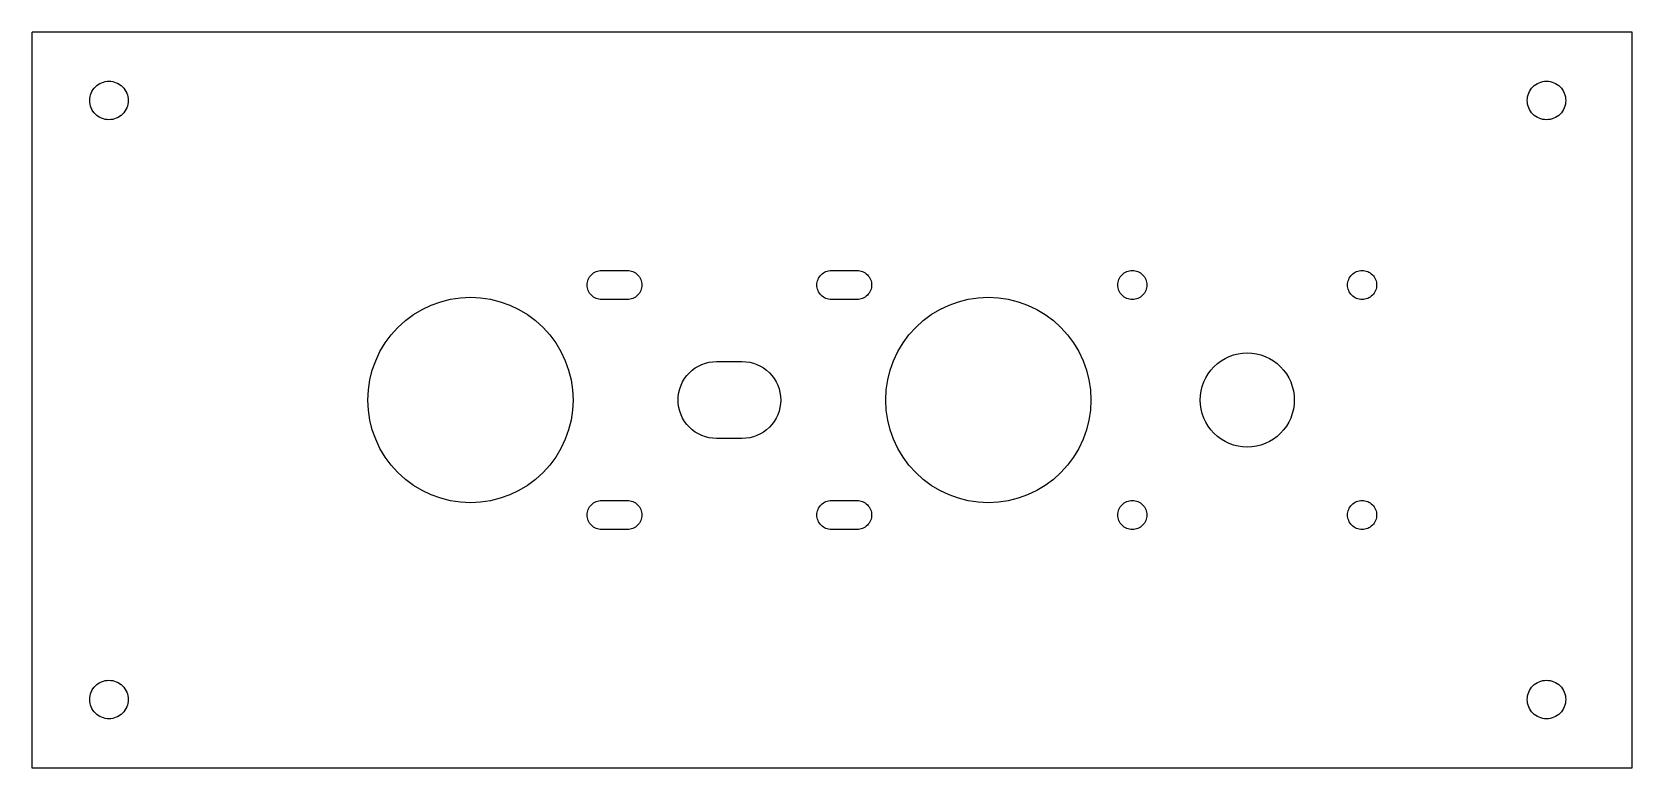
# Model space of a CAD drawing. Header units: metres. Extents: x -82 to 106, y -43 to 43.
import ezdxf

# ---------------------------------------------------------------- set-up
doc = ezdxf.new("R2010")
doc.units = ezdxf.units.M

msp = doc.modelspace()

# ---------------------------------------------------------------- linework, layer by layer
for p, q in [((105.563, 43), (-81.563, 43)), ((-81.563, 43), (-81.563, -43)), ((105.563, -43), (105.563, 43)), ((-74.7698, 35.439), (-74.7161, 35.6531)), ((-74.7161, 35.6531), (-74.6417, 35.861)), ((-74.6417, 35.861), (-74.5473, 36.0606)), ((-74.5473, 36.0606), (-74.4338, 36.25)), ((-74.4338, 36.25), (-74.3023, 36.4274)), ((-74.3023, 36.4274), (-74.154, 36.591)), ((-74.154, 36.591), (-73.9904, 36.7393)), ((-73.9904, 36.7393), (-73.8131, 36.8708)), ((-73.8131, 36.8708), (-73.6237, 36.9843)), ((-73.6237, 36.9843), (-73.4241, 37.0787)), ((-73.4241, 37.0787), (-73.2162, 37.1531)), ((-73.2162, 37.1531), (-73.002, 37.2068)), ((-73.002, 37.2068), (-72.7836, 37.2392)), ((-72.7836, 37.2392), (-72.563, 37.25)), ((-72.563, 37.25), (-72.3425, 37.2392)), ((-72.3425, 37.2392), (-72.1241, 37.2068)), ((-72.1241, 37.2068), (-71.9099, 37.1531)), ((-71.9099, 37.1531), (-71.702, 37.0787)), ((-71.702, 37.0787), (-71.5024, 36.9843)), ((-71.5024, 36.9843), (-71.313, 36.8708)), ((-71.313, 36.8708), (-71.1356, 36.7393)), ((-71.1356, 36.7393), (-70.972, 36.591)), ((-70.972, 36.591), (-70.8237, 36.4274)), ((-70.8237, 36.4274), (-70.6922, 36.25)), ((-70.6922, 36.25), (-70.5787, 36.0606)), ((-70.5787, 36.0606), (-70.4843, 35.861)), ((-70.4843, 35.861), (-70.4099, 35.6531)), ((-70.4099, 35.6531), (-70.3562, 35.439)), ((93.3562, 35.439), (93.4099, 35.6531)), ((93.4099, 35.6531), (93.4843, 35.861)), ((93.4843, 35.861), (93.5787, 36.0606)), ((93.5787, 36.0606), (93.6922, 36.25)), ((93.6922, 36.25), (93.8237, 36.4274)), ((93.8237, 36.4274), (93.972, 36.591)), ((93.972, 36.591), (94.1356, 36.7393)), ((94.1356, 36.7393), (94.313, 36.8708)), ((94.313, 36.8708), (94.5024, 36.9843)), ((94.5024, 36.9843), (94.702, 37.0787)), ((94.702, 37.0787), (94.9099, 37.1531)), ((94.9099, 37.1531), (95.1241, 37.2068)), ((95.1241, 37.2068), (95.3425, 37.2392)), ((95.3425, 37.2392), (95.563, 37.25)), ((95.563, 37.25), (95.7836, 37.2392)), ((95.7836, 37.2392), (96.002, 37.2068)), ((96.002, 37.2068), (96.2162, 37.1531)), ((96.2162, 37.1531), (96.4241, 37.0787)), ((96.4241, 37.0787), (96.6237, 36.9843)), ((96.6237, 36.9843), (96.8131, 36.8708)), ((96.8131, 36.8708), (96.9904, 36.7393)), ((96.9904, 36.7393), (97.154, 36.591)), ((97.154, 36.591), (97.3023, 36.4274)), ((97.3023, 36.4274), (97.4338, 36.25)), ((97.4338, 36.25), (97.5473, 36.0606)), ((97.5473, 36.0606), (97.6417, 35.861)), ((97.6417, 35.861), (97.7161, 35.6531)), ((97.7161, 35.6531), (97.7698, 35.439)), ((-74.813, 35), (-74.8022, 35.2205)), ((-74.8022, 34.7795), (-74.813, 35)), ((-74.8022, 35.2205), (-74.7698, 35.439)), ((-74.7698, 34.561), (-74.8022, 34.7795)), ((-74.7161, 34.3469), (-74.7698, 34.561)), ((-74.6417, 34.139), (-74.7161, 34.3469)), ((-74.5473, 33.9394), (-74.6417, 34.139)), ((-74.4338, 33.75), (-74.5473, 33.9394)), ((-74.3023, 33.5726), (-74.4338, 33.75)), ((-70.6922, 33.75), (-70.8237, 33.5726)), ((-70.5787, 33.9394), (-70.6922, 33.75)), ((-70.4843, 34.139), (-70.5787, 33.9394)), ((-70.4099, 34.3469), (-70.4843, 34.139)), ((-70.3562, 34.561), (-70.4099, 34.3469)), ((-70.3562, 35.439), (-70.3239, 35.2205)), ((-70.3239, 34.7795), (-70.3562, 34.561)), ((-70.3239, 35.2205), (-70.313, 35)), ((-70.313, 35), (-70.3239, 34.7795)), ((93.313, 35), (93.3239, 35.2205)), ((93.3239, 34.7795), (93.313, 35)), ((93.3239, 35.2205), (93.3562, 35.439)), ((93.3562, 34.561), (93.3239, 34.7795)), ((93.4099, 34.3469), (93.3562, 34.561)), ((93.4843, 34.139), (93.4099, 34.3469)), ((93.5787, 33.9394), (93.4843, 34.139)), ((93.6922, 33.75), (93.5787, 33.9394)), ((93.8237, 33.5726), (93.6922, 33.75)), ((97.4338, 33.75), (97.3023, 33.5726)), ((97.5473, 33.9394), (97.4338, 33.75)), ((97.6417, 34.139), (97.5473, 33.9394)), ((97.7161, 34.3469), (97.6417, 34.139)), ((97.7698, 34.561), (97.7161, 34.3469)), ((97.7698, 35.439), (97.8022, 35.2205)), ((97.8022, 34.7795), (97.7698, 34.561)), ((97.8022, 35.2205), (97.813, 35)), ((97.813, 35), (97.8022, 34.7795)), ((-74.154, 33.409), (-74.3023, 33.5726)), ((-73.9904, 33.2607), (-74.154, 33.409)), ((-73.8131, 33.1292), (-73.9904, 33.2607)), ((-73.6237, 33.0157), (-73.8131, 33.1292)), ((-73.4241, 32.9213), (-73.6237, 33.0157)), ((-73.2162, 32.8469), (-73.4241, 32.9213)), ((-73.002, 32.7932), (-73.2162, 32.8469)), ((-72.7836, 32.7608), (-73.002, 32.7932)), ((-72.563, 32.75), (-72.7836, 32.7608)), ((-72.3425, 32.7608), (-72.563, 32.75)), ((-72.1241, 32.7932), (-72.3425, 32.7608)), ((-71.9099, 32.8469), (-72.1241, 32.7932)), ((-71.702, 32.9213), (-71.9099, 32.8469)), ((-71.5024, 33.0157), (-71.702, 32.9213)), ((-71.313, 33.1292), (-71.5024, 33.0157)), ((-71.1356, 33.2607), (-71.313, 33.1292)), ((-70.972, 33.409), (-71.1356, 33.2607)), ((-70.8237, 33.5726), (-70.972, 33.409)), ((93.972, 33.409), (93.8237, 33.5726)), ((94.1356, 33.2607), (93.972, 33.409)), ((94.313, 33.1292), (94.1356, 33.2607)), ((94.5024, 33.0157), (94.313, 33.1292)), ((94.702, 32.9213), (94.5024, 33.0157)), ((94.9099, 32.8469), (94.702, 32.9213)), ((95.1241, 32.7932), (94.9099, 32.8469)), ((95.3425, 32.7608), (95.1241, 32.7932)), ((95.563, 32.75), (95.3425, 32.7608)), ((95.7836, 32.7608), (95.563, 32.75)), ((96.002, 32.7932), (95.7836, 32.7608)), ((96.2162, 32.8469), (96.002, 32.7932)), ((96.4241, 32.9213), (96.2162, 32.8469)), ((96.6237, 33.0157), (96.4241, 32.9213)), ((96.8131, 33.1292), (96.6237, 33.0157)), ((96.9904, 33.2607), (96.8131, 33.1292)), ((97.154, 33.409), (96.9904, 33.2607)), ((97.3023, 33.5726), (97.154, 33.409)), ((-15.7364, 14.9343), (-15.5856, 15.0056)), ((-15.5856, 15.0056), (-15.4285, 15.0618)), ((-15.4285, 15.0618), (-15.2667, 15.1024)), ((-15.2667, 15.1024), (-15.1017, 15.1268)), ((-15.1017, 15.1268), (-14.935, 15.135)), ((-14.935, 15.135), (-11.935, 15.135)), ((-11.935, 15.135), (-11.7684, 15.1268)), ((-11.7684, 15.1268), (-11.6034, 15.1024)), ((-11.6034, 15.1024), (-11.4415, 15.0618)), ((-11.4415, 15.0618), (-11.2845, 15.0056)), ((-11.2845, 15.0056), (-11.1337, 14.9343)), ((11.1337, 14.9343), (11.2845, 15.0056)), ((11.2845, 15.0056), (11.4415, 15.0618)), ((11.4415, 15.0618), (11.6034, 15.1024)), ((11.6034, 15.1024), (11.7684, 15.1268)), ((11.7684, 15.1268), (11.935, 15.135)), ((11.935, 15.135), (14.935, 15.135)), ((14.935, 15.135), (15.1017, 15.1268)), ((15.1017, 15.1268), (15.2667, 15.1024)), ((15.2667, 15.1024), (15.4285, 15.0618)), ((15.4285, 15.0618), (15.5856, 15.0056)), ((15.5856, 15.0056), (15.7364, 14.9343)), ((46.3266, 14.9343), (46.4774, 15.0056)), ((46.4774, 15.0056), (46.6345, 15.0618)), ((46.6345, 15.0618), (46.7963, 15.1024)), ((46.7963, 15.1024), (46.9614, 15.1268)), ((46.9614, 15.1268), (47.128, 15.135)), ((47.128, 15.135), (47.2946, 15.1268)), ((47.2946, 15.1268), (47.4596, 15.1024)), ((47.4596, 15.1024), (47.6215, 15.0618)), ((47.6215, 15.0618), (47.7786, 15.0056)), ((47.7786, 15.0056), (47.9294, 14.9343)), ((73.1967, 14.9343), (73.3475, 15.0056)), ((73.3475, 15.0056), (73.5046, 15.0618)), ((73.5046, 15.0618), (73.6664, 15.1024)), ((73.6664, 15.1024), (73.8314, 15.1268)), ((73.8314, 15.1268), (73.998, 15.135)), ((73.998, 15.135), (74.1647, 15.1268)), ((74.1647, 15.1268), (74.3297, 15.1024)), ((74.3297, 15.1024), (74.4915, 15.0618)), ((74.4915, 15.0618), (74.6486, 15.0056)), ((74.6486, 15.0056), (74.7994, 14.9343)), ((-16.635, 13.435), (-16.6268, 13.6017)), ((-16.6268, 13.2684), (-16.635, 13.435)), ((-16.6268, 13.6017), (-16.6024, 13.7667)), ((-16.6024, 13.1034), (-16.6268, 13.2684)), ((-16.6024, 13.7667), (-16.5618, 13.9285)), ((-16.5618, 12.9415), (-16.6024, 13.1034)), ((-16.5618, 13.9285), (-16.5056, 14.0856)), ((-16.5056, 14.0856), (-16.4343, 14.2364)), ((-16.4343, 14.2364), (-16.3485, 14.3795)), ((-16.3485, 14.3795), (-16.2491, 14.5135)), ((-16.2491, 14.5135), (-16.1371, 14.6371)), ((-16.1371, 14.6371), (-16.0135, 14.7491)), ((-16.0135, 14.7491), (-15.8795, 14.8485)), ((-15.8795, 14.8485), (-15.7364, 14.9343)), ((-11.1337, 14.9343), (-10.9906, 14.8485)), ((-10.9906, 14.8485), (-10.8566, 14.7491)), ((-10.8566, 14.7491), (-10.7329, 14.6371)), ((-10.7329, 14.6371), (-10.6209, 14.5135)), ((-10.6209, 14.5135), (-10.5215, 14.3795)), ((-10.5215, 14.3795), (-10.4358, 14.2364)), ((-10.4358, 14.2364), (-10.3644, 14.0856)), ((-10.3644, 14.0856), (-10.3082, 13.9285)), ((-10.3082, 13.9285), (-10.2677, 13.7667)), ((-10.2677, 13.1034), (-10.3082, 12.9415)), ((-10.2677, 13.7667), (-10.2432, 13.6017)), ((-10.2432, 13.2684), (-10.2677, 13.1034)), ((-10.2432, 13.6017), (-10.235, 13.435)), ((-10.235, 13.435), (-10.2432, 13.2684)), ((10.235, 13.435), (10.2432, 13.6017)), ((10.2432, 13.2684), (10.235, 13.435)), ((10.2432, 13.6017), (10.2677, 13.7667)), ((10.2677, 13.1034), (10.2432, 13.2684)), ((10.2677, 13.7667), (10.3082, 13.9285)), ((10.3082, 12.9415), (10.2677, 13.1034)), ((10.3082, 13.9285), (10.3644, 14.0856)), ((10.3644, 14.0856), (10.4358, 14.2364)), ((10.4358, 14.2364), (10.5215, 14.3795)), ((10.5215, 14.3795), (10.6209, 14.5135)), ((10.6209, 14.5135), (10.7329, 14.6371)), ((10.7329, 14.6371), (10.8566, 14.7491)), ((10.8566, 14.7491), (10.9906, 14.8485)), ((10.9906, 14.8485), (11.1337, 14.9343)), ((15.7364, 14.9343), (15.8795, 14.8485)), ((15.8795, 14.8485), (16.0135, 14.7491)), ((16.0135, 14.7491), (16.1371, 14.6371)), ((16.1371, 14.6371), (16.2491, 14.5135)), ((16.2491, 14.5135), (16.3485, 14.3795)), ((16.3485, 14.3795), (16.4343, 14.2364)), ((16.4343, 14.2364), (16.5056, 14.0856)), ((16.5056, 14.0856), (16.5618, 13.9285)), ((16.5618, 13.9285), (16.6024, 13.7667)), ((16.6024, 13.1034), (16.5618, 12.9415)), ((16.6024, 13.7667), (16.6268, 13.6017)), ((16.6268, 13.2684), (16.6024, 13.1034)), ((16.6268, 13.6017), (16.635, 13.435)), ((16.635, 13.435), (16.6268, 13.2684)), ((45.428, 13.435), (45.4362, 13.6017)), ((45.4362, 13.2684), (45.428, 13.435)), ((45.4362, 13.6017), (45.4607, 13.7667)), ((45.4607, 13.1034), (45.4362, 13.2684)), ((45.4607, 13.7667), (45.5012, 13.9285)), ((45.5012, 12.9415), (45.4607, 13.1034)), ((45.5012, 13.9285), (45.5574, 14.0856)), ((45.5574, 14.0856), (45.6287, 14.2364)), ((45.6287, 14.2364), (45.7145, 14.3795)), ((45.7145, 14.3795), (45.8139, 14.5135)), ((45.8139, 14.5135), (45.9259, 14.6371)), ((45.9259, 14.6371), (46.0495, 14.7491)), ((46.0495, 14.7491), (46.1835, 14.8485)), ((46.1835, 14.8485), (46.3266, 14.9343)), ((47.9294, 14.9343), (48.0725, 14.8485)), ((48.0725, 14.8485), (48.2065, 14.7491)), ((48.2065, 14.7491), (48.3301, 14.6371)), ((48.3301, 14.6371), (48.4421, 14.5135)), ((48.4421, 14.5135), (48.5415, 14.3795)), ((48.5415, 14.3795), (48.6273, 14.2364)), ((48.6273, 14.2364), (48.6986, 14.0856)), ((48.6986, 14.0856), (48.7548, 13.9285)), ((48.7548, 13.9285), (48.7953, 13.7667)), ((48.7953, 13.1034), (48.7548, 12.9415)), ((48.7953, 13.7667), (48.8198, 13.6017)), ((48.8198, 13.2684), (48.7953, 13.1034)), ((48.8198, 13.6017), (48.828, 13.435)), ((48.828, 13.435), (48.8198, 13.2684)), ((72.298, 13.435), (72.3062, 13.6017)), ((72.3062, 13.2684), (72.298, 13.435)), ((72.3062, 13.6017), (72.3307, 13.7667)), ((72.3307, 13.1034), (72.3062, 13.2684)), ((72.3307, 13.7667), (72.3712, 13.9285)), ((72.3712, 12.9415), (72.3307, 13.1034)), ((72.3712, 13.9285), (72.4275, 14.0856)), ((72.4275, 14.0856), (72.4988, 14.2364)), ((72.4988, 14.2364), (72.5845, 14.3795)), ((72.5845, 14.3795), (72.6839, 14.5135)), ((72.6839, 14.5135), (72.796, 14.6371)), ((72.796, 14.6371), (72.9196, 14.7491)), ((72.9196, 14.7491), (73.0536, 14.8485)), ((73.0536, 14.8485), (73.1967, 14.9343)), ((74.7994, 14.9343), (74.9425, 14.8485)), ((74.9425, 14.8485), (75.0765, 14.7491)), ((75.0765, 14.7491), (75.2001, 14.6371)), ((75.2001, 14.6371), (75.3122, 14.5135)), ((75.3122, 14.5135), (75.4115, 14.3795)), ((75.4115, 14.3795), (75.4973, 14.2364)), ((75.4973, 14.2364), (75.5686, 14.0856)), ((75.5686, 14.0856), (75.6248, 13.9285)), ((75.6248, 13.9285), (75.6654, 13.7667)), ((75.6654, 13.1034), (75.6248, 12.9415)), ((75.6654, 13.7667), (75.6899, 13.6017)), ((75.6899, 13.2684), (75.6654, 13.1034)), ((75.6899, 13.6017), (75.698, 13.435)), ((75.698, 13.435), (75.6899, 13.2684)), ((-34.8737, 11.0866), (-33.7649, 11.4833)), ((-33.7649, 11.4833), (-32.6226, 11.7694)), ((-32.6226, 11.7694), (-31.4577, 11.9422)), ((-31.4577, 11.9422), (-30.2815, 12)), ((-30.2815, 12), (-29.1053, 11.9422)), ((-29.1053, 11.9422), (-27.9404, 11.7694)), ((-27.9404, 11.7694), (-26.7981, 11.4833)), ((-26.7981, 11.4833), (-25.6893, 11.0866)), ((-16.5056, 12.7845), (-16.5618, 12.9415)), ((-16.4343, 12.6337), (-16.5056, 12.7845)), ((-16.3485, 12.4906), (-16.4343, 12.6337)), ((-16.2491, 12.3566), (-16.3485, 12.4906)), ((-16.1371, 12.2329), (-16.2491, 12.3566)), ((-16.0135, 12.1209), (-16.1371, 12.2329)), ((-15.8795, 12.0215), (-16.0135, 12.1209)), ((-15.7364, 11.9358), (-15.8795, 12.0215)), ((-15.5856, 11.8644), (-15.7364, 11.9358)), ((-15.4285, 11.8082), (-15.5856, 11.8644)), ((-15.2667, 11.7677), (-15.4285, 11.8082)), ((-15.1017, 11.7432), (-15.2667, 11.7677)), ((-14.935, 11.735), (-15.1017, 11.7432)), ((-11.935, 11.735), (-14.935, 11.735)), ((-11.7684, 11.7432), (-11.935, 11.735)), ((-11.6034, 11.7677), (-11.7684, 11.7432)), ((-11.4415, 11.8082), (-11.6034, 11.7677)), ((-11.2845, 11.8644), (-11.4415, 11.8082)), ((-11.1337, 11.9358), (-11.2845, 11.8644)), ((-10.9906, 12.0215), (-11.1337, 11.9358)), ((-10.8566, 12.1209), (-10.9906, 12.0215)), ((-10.7329, 12.2329), (-10.8566, 12.1209)), ((-10.6209, 12.3566), (-10.7329, 12.2329)), ((-10.5215, 12.4906), (-10.6209, 12.3566)), ((-10.4358, 12.6337), (-10.5215, 12.4906)), ((-10.3644, 12.7845), (-10.4358, 12.6337)), ((-10.3082, 12.9415), (-10.3644, 12.7845)), ((10.3644, 12.7845), (10.3082, 12.9415)), ((10.4358, 12.6337), (10.3644, 12.7845)), ((10.5215, 12.4906), (10.4358, 12.6337)), ((10.6209, 12.3566), (10.5215, 12.4906)), ((10.7329, 12.2329), (10.6209, 12.3566)), ((10.8566, 12.1209), (10.7329, 12.2329)), ((10.9906, 12.0215), (10.8566, 12.1209)), ((11.1337, 11.9358), (10.9906, 12.0215)), ((11.2845, 11.8644), (11.1337, 11.9358)), ((11.4415, 11.8082), (11.2845, 11.8644)), ((11.6034, 11.7677), (11.4415, 11.8082)), ((11.7684, 11.7432), (11.6034, 11.7677)), ((11.935, 11.735), (11.7684, 11.7432)), ((14.935, 11.735), (11.935, 11.735)), ((15.1017, 11.7432), (14.935, 11.735)), ((15.2667, 11.7677), (15.1017, 11.7432)), ((15.4285, 11.8082), (15.2667, 11.7677)), ((15.5856, 11.8644), (15.4285, 11.8082)), ((15.7364, 11.9358), (15.5856, 11.8644)), ((15.8795, 12.0215), (15.7364, 11.9358)), ((16.0135, 12.1209), (15.8795, 12.0215)), ((16.1371, 12.2329), (16.0135, 12.1209)), ((16.2491, 12.3566), (16.1371, 12.2329)), ((16.3485, 12.4906), (16.2491, 12.3566)), ((16.4343, 12.6337), (16.3485, 12.4906)), ((16.5056, 12.7845), (16.4343, 12.6337)), ((16.5618, 12.9415), (16.5056, 12.7845)), ((25.6893, 11.0866), (26.7981, 11.4833)), ((26.7981, 11.4833), (27.9404, 11.7694)), ((27.9404, 11.7694), (29.1053, 11.9422)), ((29.1053, 11.9422), (30.2815, 12)), ((30.2815, 12), (31.4577, 11.9422)), ((31.4577, 11.9422), (32.6226, 11.7694)), ((32.6226, 11.7694), (33.7649, 11.4833)), ((33.7649, 11.4833), (34.8737, 11.0866)), ((45.5574, 12.7845), (45.5012, 12.9415)), ((45.6287, 12.6337), (45.5574, 12.7845)), ((45.7145, 12.4906), (45.6287, 12.6337)), ((45.8139, 12.3566), (45.7145, 12.4906)), ((45.9259, 12.2329), (45.8139, 12.3566)), ((46.0495, 12.1209), (45.9259, 12.2329)), ((46.1835, 12.0215), (46.0495, 12.1209)), ((46.3266, 11.9358), (46.1835, 12.0215)), ((46.4774, 11.8644), (46.3266, 11.9358)), ((46.6345, 11.8082), (46.4774, 11.8644)), ((46.7963, 11.7677), (46.6345, 11.8082)), ((46.9614, 11.7432), (46.7963, 11.7677)), ((47.128, 11.735), (46.9614, 11.7432)), ((47.2946, 11.7432), (47.128, 11.735)), ((47.4596, 11.7677), (47.2946, 11.7432)), ((47.6215, 11.8082), (47.4596, 11.7677)), ((47.7786, 11.8644), (47.6215, 11.8082)), ((47.9294, 11.9358), (47.7786, 11.8644)), ((48.0725, 12.0215), (47.9294, 11.9358)), ((48.2065, 12.1209), (48.0725, 12.0215)), ((48.3301, 12.2329), (48.2065, 12.1209)), ((48.4421, 12.3566), (48.3301, 12.2329)), ((48.5415, 12.4906), (48.4421, 12.3566)), ((48.6273, 12.6337), (48.5415, 12.4906)), ((48.6986, 12.7845), (48.6273, 12.6337)), ((48.7548, 12.9415), (48.6986, 12.7845)), ((72.4275, 12.7845), (72.3712, 12.9415)), ((72.4988, 12.6337), (72.4275, 12.7845)), ((72.5845, 12.4906), (72.4988, 12.6337)), ((72.6839, 12.3566), (72.5845, 12.4906)), ((72.796, 12.2329), (72.6839, 12.3566)), ((72.9196, 12.1209), (72.796, 12.2329)), ((73.0536, 12.0215), (72.9196, 12.1209)), ((73.1967, 11.9358), (73.0536, 12.0215)), ((73.3475, 11.8644), (73.1967, 11.9358)), ((73.5046, 11.8082), (73.3475, 11.8644)), ((73.6664, 11.7677), (73.5046, 11.8082)), ((73.8314, 11.7432), (73.6664, 11.7677)), ((73.998, 11.735), (73.8314, 11.7432)), ((74.1647, 11.7432), (73.998, 11.735)), ((74.3297, 11.7677), (74.1647, 11.7432)), ((74.4915, 11.8082), (74.3297, 11.7677)), ((74.6486, 11.8644), (74.4915, 11.8082)), ((74.7994, 11.9358), (74.6486, 11.8644)), ((74.9425, 12.0215), (74.7994, 11.9358)), ((75.0765, 12.1209), (74.9425, 12.0215)), ((75.2001, 12.2329), (75.0765, 12.1209)), ((75.3122, 12.3566), (75.2001, 12.2329)), ((75.4115, 12.4906), (75.3122, 12.3566)), ((75.4973, 12.6337), (75.4115, 12.4906)), ((75.5686, 12.7845), (75.4973, 12.6337)), ((75.6248, 12.9415), (75.5686, 12.7845)), ((-37.8942, 9.27612), (-36.9484, 9.97763)), ((-36.9484, 9.97763), (-35.9383, 10.5831)), ((-35.9383, 10.5831), (-34.8737, 11.0866)), ((-25.6893, 11.0866), (-24.6247, 10.5831)), ((-24.6247, 10.5831), (-23.6147, 9.97763)), ((-23.6147, 9.97763), (-22.6688, 9.27612)), ((22.6688, 9.27612), (23.6147, 9.97763)), ((23.6147, 9.97763), (24.6247, 10.5831)), ((24.6247, 10.5831), (25.6893, 11.0866)), ((34.8737, 11.0866), (35.9383, 10.5831)), ((35.9383, 10.5831), (36.9484, 9.97763)), ((36.9484, 9.97763), (37.8942, 9.27612)), ((-40.2591, 6.66684), (-39.5576, 7.61272)), ((-39.5576, 7.61272), (-38.7668, 8.48528)), ((-38.7668, 8.48528), (-37.8942, 9.27612)), ((-22.6688, 9.27612), (-21.7962, 8.48528)), ((-21.7962, 8.48528), (-21.0054, 7.61272)), ((-21.0054, 7.61272), (-20.3039, 6.66684)), ((20.3039, 6.66684), (21.0054, 7.61272)), ((21.0054, 7.61272), (21.7962, 8.48528)), ((21.7962, 8.48528), (22.6688, 9.27612)), ((37.8942, 9.27612), (38.7668, 8.48528)), ((38.7668, 8.48528), (39.5576, 7.61272)), ((39.5576, 7.61272), (40.2591, 6.66684)), ((-41.3681, 4.5922), (-40.8646, 5.65676)), ((-40.8646, 5.65676), (-40.2591, 6.66684)), ((-20.3039, 6.66684), (-19.6985, 5.65676)), ((-19.6985, 5.65676), (-19.195, 4.5922)), ((19.195, 4.5922), (19.6985, 5.65676)), ((19.6985, 5.65676), (20.3039, 6.66684)), ((40.2591, 6.66684), (40.8646, 5.65676)), ((40.8646, 5.65676), (41.3681, 4.5922)), ((-41.7648, 3.48342), (-41.3681, 4.5922)), ((-19.195, 4.5922), (-18.7982, 3.48342)), ((-4.00007, 3.74161), (-3.62128, 3.96865)), ((-3.62128, 3.96865), (-3.22207, 4.15746)), ((-3.22207, 4.15746), (-2.80628, 4.30623)), ((-2.80628, 4.30623), (-2.37791, 4.41353)), ((-2.37791, 4.41353), (-1.94108, 4.47833)), ((-1.94108, 4.47833), (-1.5, 4.5)), ((-1.5, 4.5), (1.5, 4.5)), ((1.5, 4.5), (1.94108, 4.47833)), ((1.94108, 4.47833), (2.37791, 4.41353)), ((2.37791, 4.41353), (2.80628, 4.30623)), ((2.80628, 4.30623), (3.22207, 4.15746)), ((3.22207, 4.15746), (3.62128, 3.96865)), ((3.62128, 3.96865), (4.00007, 3.74161)), ((18.7982, 3.48342), (19.195, 4.5922)), ((41.3681, 4.5922), (41.7648, 3.48342)), ((56.3115, 3.48916), (56.6739, 3.88909)), ((56.6739, 3.88909), (57.0739, 4.25156)), ((57.0739, 4.25156), (57.5074, 4.57308)), ((57.5074, 4.57308), (57.9703, 4.85057)), ((57.9703, 4.85057), (58.4583, 5.08134)), ((58.4583, 5.08134), (58.9665, 5.26317)), ((58.9665, 5.26317), (59.49, 5.39432)), ((59.49, 5.39432), (60.0239, 5.47352)), ((60.0239, 5.47352), (60.563, 5.5)), ((60.563, 5.5), (61.1021, 5.47352)), ((61.1021, 5.47352), (61.636, 5.39432)), ((61.636, 5.39432), (62.1596, 5.26317)), ((62.1596, 5.26317), (62.6678, 5.08134)), ((62.6678, 5.08134), (63.1557, 4.85057)), ((63.1557, 4.85057), (63.6187, 4.57308)), ((63.6187, 4.57308), (64.0522, 4.25156)), ((64.0522, 4.25156), (64.4521, 3.88909)), ((64.4521, 3.88909), (64.8146, 3.48916)), ((-42.2237, 1.17621), (-42.0509, 2.34108)), ((-42.0509, 2.34108), (-41.7648, 3.48342)), ((-18.7982, 3.48342), (-18.5121, 2.34108)), ((-18.5121, 2.34108), (-18.3393, 1.17621)), ((-5.65746, 1.72207), (-5.46865, 2.12128)), ((-5.46865, 2.12128), (-5.24161, 2.50007)), ((-5.24161, 2.50007), (-4.97855, 2.85477)), ((-4.97855, 2.85477), (-4.68198, 3.18198)), ((-4.68198, 3.18198), (-4.35477, 3.47855)), ((-4.35477, 3.47855), (-4.00007, 3.74161)), ((4.00007, 3.74161), (4.35477, 3.47855)), ((4.35477, 3.47855), (4.68198, 3.18198)), ((4.68198, 3.18198), (4.97855, 2.85477)), ((4.97855, 2.85477), (5.24161, 2.50007)), ((5.24161, 2.50007), (5.46865, 2.12128)), ((5.46865, 2.12128), (5.65746, 1.72207)), ((18.3393, 1.17621), (18.5121, 2.34108)), ((18.5121, 2.34108), (18.7982, 3.48342)), ((41.7648, 3.48342), (42.0509, 2.34108)), ((42.0509, 2.34108), (42.2237, 1.17621)), ((55.2998, 1.59657), (55.4817, 2.10476)), ((55.4817, 2.10476), (55.7125, 2.59268)), ((55.7125, 2.59268), (55.9899, 3.05564)), ((55.9899, 3.05564), (56.3115, 3.48916)), ((64.8146, 3.48916), (65.1361, 3.05564)), ((65.1361, 3.05564), (65.4136, 2.59268)), ((65.4136, 2.59268), (65.6444, 2.10476)), ((65.6444, 2.10476), (65.8262, 1.59657)), ((-42.2815, 0), (-42.2237, 1.17621)), ((-42.2237, -1.17621), (-42.2815, 0)), ((-18.3393, 1.17621), (-18.2815, 0)), ((-18.2815, 0), (-18.3393, -1.17621)), ((-6, 0), (-5.97833, 0.44108)), ((-5.97833, -0.44108), (-6, 0)), ((-5.97833, 0.44108), (-5.91353, 0.87791)), ((-5.91353, 0.87791), (-5.80623, 1.30628)), ((-5.80623, 1.30628), (-5.65746, 1.72207)), ((5.65746, 1.72207), (5.80623, 1.30628)), ((5.80623, 1.30628), (5.91353, 0.87791)), ((5.91353, 0.87791), (5.97833, 0.44108)), ((5.97833, 0.44108), (6, 0)), ((6, 0), (5.97833, -0.44108)), ((18.2815, 0), (18.3393, 1.17621)), ((18.3393, -1.17621), (18.2815, 0)), ((42.2237, 1.17621), (42.2815, 0)), ((42.2815, 0), (42.2237, -1.17621)), ((55.063, 0), (55.0895, 0.53909)), ((55.0895, -0.53909), (55.063, 0)), ((55.0895, 0.53909), (55.1687, 1.073)), ((55.1687, 1.073), (55.2998, 1.59657)), ((65.8262, 1.59657), (65.9573, 1.073)), ((65.9573, 1.073), (66.0365, 0.53909)), ((66.0365, 0.53909), (66.063, 0)), ((66.063, 0), (66.0365, -0.53909)), ((-42.0509, -2.34108), (-42.2237, -1.17621)), ((-18.3393, -1.17621), (-18.5121, -2.34108)), ((-5.91353, -0.87791), (-5.97833, -0.44108)), ((-5.80623, -1.30628), (-5.91353, -0.87791)), ((-5.65746, -1.72207), (-5.80623, -1.30628)), ((-5.46865, -2.12128), (-5.65746, -1.72207)), ((5.65746, -1.72207), (5.46865, -2.12128)), ((5.80623, -1.30628), (5.65746, -1.72207)), ((5.91353, -0.87791), (5.80623, -1.30628)), ((5.97833, -0.44108), (5.91353, -0.87791)), ((18.5121, -2.34108), (18.3393, -1.17621)), ((42.2237, -1.17621), (42.0509, -2.34108)), ((55.1687, -1.073), (55.0895, -0.53909)), ((55.2998, -1.59657), (55.1687, -1.073)), ((55.4817, -2.10476), (55.2998, -1.59657)), ((65.8262, -1.59657), (65.6444, -2.10476)), ((65.9573, -1.073), (65.8262, -1.59657)), ((66.0365, -0.53909), (65.9573, -1.073)), ((-41.7648, -3.48342), (-42.0509, -2.34108)), ((-41.3681, -4.5922), (-41.7648, -3.48342)), ((-18.7982, -3.48342), (-19.195, -4.5922)), ((-18.5121, -2.34108), (-18.7982, -3.48342)), ((-5.24161, -2.50007), (-5.46865, -2.12128)), ((-4.97855, -2.85477), (-5.24161, -2.50007)), ((-4.68198, -3.18198), (-4.97855, -2.85477)), ((-4.35477, -3.47855), (-4.68198, -3.18198)), ((-4.00007, -3.74161), (-4.35477, -3.47855)), ((-3.62128, -3.96865), (-4.00007, -3.74161)), ((4.00007, -3.74161), (3.62128, -3.96865)), ((4.35477, -3.47855), (4.00007, -3.74161)), ((4.68198, -3.18198), (4.35477, -3.47855)), ((4.97855, -2.85477), (4.68198, -3.18198)), ((5.24161, -2.50007), (4.97855, -2.85477)), ((5.46865, -2.12128), (5.24161, -2.50007)), ((18.7982, -3.48342), (18.5121, -2.34108)), ((19.195, -4.5922), (18.7982, -3.48342)), ((41.7648, -3.48342), (41.3681, -4.5922)), ((42.0509, -2.34108), (41.7648, -3.48342)), ((55.7125, -2.59268), (55.4817, -2.10476)), ((55.9899, -3.05564), (55.7125, -2.59268)), ((56.3115, -3.48916), (55.9899, -3.05564)), ((56.6739, -3.88909), (56.3115, -3.48916)), ((64.8146, -3.48916), (64.4521, -3.88909)), ((65.1361, -3.05564), (64.8146, -3.48916)), ((65.4136, -2.59268), (65.1361, -3.05564)), ((65.6444, -2.10476), (65.4136, -2.59268)), ((-40.8646, -5.65676), (-41.3681, -4.5922)), ((-19.195, -4.5922), (-19.6985, -5.65676)), ((-3.22207, -4.15746), (-3.62128, -3.96865)), ((-2.80628, -4.30623), (-3.22207, -4.15746)), ((-2.37791, -4.41353), (-2.80628, -4.30623)), ((-1.94108, -4.47833), (-2.37791, -4.41353)), ((-1.5, -4.5), (-1.94108, -4.47833)), ((1.5, -4.5), (-1.5, -4.5)), ((1.94108, -4.47833), (1.5, -4.5)), ((2.37791, -4.41353), (1.94108, -4.47833)), ((2.80628, -4.30623), (2.37791, -4.41353)), ((3.22207, -4.15746), (2.80628, -4.30623)), ((3.62128, -3.96865), (3.22207, -4.15746)), ((19.6985, -5.65676), (19.195, -4.5922)), ((41.3681, -4.5922), (40.8646, -5.65676)), ((57.0739, -4.25156), (56.6739, -3.88909)), ((57.5074, -4.57308), (57.0739, -4.25156)), ((57.9703, -4.85057), (57.5074, -4.57308)), ((58.4583, -5.08134), (57.9703, -4.85057)), ((58.9665, -5.26317), (58.4583, -5.08134)), ((59.49, -5.39432), (58.9665, -5.26317)), ((60.0239, -5.47352), (59.49, -5.39432)), ((60.563, -5.5), (60.0239, -5.47352)), ((61.1021, -5.47352), (60.563, -5.5)), ((61.636, -5.39432), (61.1021, -5.47352)), ((62.1596, -5.26317), (61.636, -5.39432)), ((62.6678, -5.08134), (62.1596, -5.26317)), ((63.1557, -4.85057), (62.6678, -5.08134)), ((63.6187, -4.57308), (63.1557, -4.85057)), ((64.0522, -4.25156), (63.6187, -4.57308)), ((64.4521, -3.88909), (64.0522, -4.25156)), ((-40.2591, -6.66684), (-40.8646, -5.65676)), ((-39.5576, -7.61272), (-40.2591, -6.66684)), ((-20.3039, -6.66684), (-21.0054, -7.61272)), ((-19.6985, -5.65676), (-20.3039, -6.66684)), ((20.3039, -6.66684), (19.6985, -5.65676)), ((21.0054, -7.61272), (20.3039, -6.66684)), ((40.2591, -6.66684), (39.5576, -7.61272)), ((40.8646, -5.65676), (40.2591, -6.66684)), ((-38.7668, -8.48528), (-39.5576, -7.61272)), ((-37.8942, -9.27612), (-38.7668, -8.48528)), ((-36.9484, -9.97763), (-37.8942, -9.27612)), ((-22.6688, -9.27612), (-23.6147, -9.97763)), ((-21.7962, -8.48528), (-22.6688, -9.27612)), ((-21.0054, -7.61272), (-21.7962, -8.48528)), ((21.7962, -8.48528), (21.0054, -7.61272)), ((22.6688, -9.27612), (21.7962, -8.48528)), ((23.6147, -9.97763), (22.6688, -9.27612)), ((37.8942, -9.27612), (36.9484, -9.97763)), ((38.7668, -8.48528), (37.8942, -9.27612)), ((39.5576, -7.61272), (38.7668, -8.48528)), ((-35.9383, -10.5831), (-36.9484, -9.97763)), ((-34.8737, -11.0866), (-35.9383, -10.5831)), ((-33.7649, -11.4833), (-34.8737, -11.0866)), ((-25.6893, -11.0866), (-26.7981, -11.4833)), ((-24.6247, -10.5831), (-25.6893, -11.0866)), ((-23.6147, -9.97763), (-24.6247, -10.5831)), ((24.6247, -10.5831), (23.6147, -9.97763)), ((25.6893, -11.0866), (24.6247, -10.5831)), ((26.7981, -11.4833), (25.6893, -11.0866)), ((34.8737, -11.0866), (33.7649, -11.4833)), ((35.9383, -10.5831), (34.8737, -11.0866)), ((36.9484, -9.97763), (35.9383, -10.5831)), ((-32.6226, -11.7694), (-33.7649, -11.4833)), ((-31.4577, -11.9422), (-32.6226, -11.7694)), ((-30.2815, -12), (-31.4577, -11.9422)), ((-29.1053, -11.9422), (-30.2815, -12)), ((-27.9404, -11.7694), (-29.1053, -11.9422)), ((-26.7981, -11.4833), (-27.9404, -11.7694)), ((-16.6024, -13.1034), (-16.5618, -12.9415)), ((-16.5618, -12.9415), (-16.5056, -12.7845)), ((-16.5056, -12.7845), (-16.4343, -12.6337)), ((-16.4343, -12.6337), (-16.3485, -12.4906)), ((-16.3485, -12.4906), (-16.2491, -12.3566)), ((-16.2491, -12.3566), (-16.1371, -12.2329)), ((-16.1371, -12.2329), (-16.0135, -12.1209)), ((-16.0135, -12.1209), (-15.8795, -12.0215)), ((-15.8795, -12.0215), (-15.7364, -11.9358)), ((-15.7364, -11.9358), (-15.5856, -11.8644)), ((-15.5856, -11.8644), (-15.4285, -11.8082)), ((-15.4285, -11.8082), (-15.2667, -11.7677)), ((-15.2667, -11.7677), (-15.1017, -11.7432)), ((-15.1017, -11.7432), (-14.935, -11.735)), ((-14.935, -11.735), (-11.935, -11.735)), ((-11.935, -11.735), (-11.7684, -11.7432)), ((-11.7684, -11.7432), (-11.6034, -11.7677)), ((-11.6034, -11.7677), (-11.4415, -11.8082)), ((-11.4415, -11.8082), (-11.2845, -11.8644)), ((-11.2845, -11.8644), (-11.1337, -11.9358)), ((-11.1337, -11.9358), (-10.9906, -12.0215)), ((-10.9906, -12.0215), (-10.8566, -12.1209)), ((-10.8566, -12.1209), (-10.7329, -12.2329)), ((-10.7329, -12.2329), (-10.6209, -12.3566)), ((-10.6209, -12.3566), (-10.5215, -12.4906)), ((-10.5215, -12.4906), (-10.4358, -12.6337)), ((-10.4358, -12.6337), (-10.3644, -12.7845)), ((-10.3644, -12.7845), (-10.3082, -12.9415)), ((-10.3082, -12.9415), (-10.2677, -13.1034)), ((10.2677, -13.1034), (10.3082, -12.9415)), ((10.3082, -12.9415), (10.3644, -12.7845)), ((10.3644, -12.7845), (10.4358, -12.6337)), ((10.4358, -12.6337), (10.5215, -12.4906)), ((10.5215, -12.4906), (10.6209, -12.3566)), ((10.6209, -12.3566), (10.7329, -12.2329)), ((10.7329, -12.2329), (10.8566, -12.1209)), ((10.8566, -12.1209), (10.9906, -12.0215)), ((10.9906, -12.0215), (11.1337, -11.9358)), ((11.1337, -11.9358), (11.2845, -11.8644)), ((11.2845, -11.8644), (11.4415, -11.8082)), ((11.4415, -11.8082), (11.6034, -11.7677)), ((11.6034, -11.7677), (11.7684, -11.7432)), ((11.7684, -11.7432), (11.935, -11.735)), ((11.935, -11.735), (14.935, -11.735)), ((14.935, -11.735), (15.1017, -11.7432)), ((15.1017, -11.7432), (15.2667, -11.7677)), ((15.2667, -11.7677), (15.4285, -11.8082)), ((15.4285, -11.8082), (15.5856, -11.8644)), ((15.5856, -11.8644), (15.7364, -11.9358)), ((15.7364, -11.9358), (15.8795, -12.0215)), ((15.8795, -12.0215), (16.0135, -12.1209)), ((16.0135, -12.1209), (16.1371, -12.2329)), ((16.1371, -12.2329), (16.2491, -12.3566)), ((16.2491, -12.3566), (16.3485, -12.4906)), ((16.3485, -12.4906), (16.4343, -12.6337)), ((16.4343, -12.6337), (16.5056, -12.7845)), ((16.5056, -12.7845), (16.5618, -12.9415)), ((16.5618, -12.9415), (16.6024, -13.1034)), ((27.9404, -11.7694), (26.7981, -11.4833)), ((29.1053, -11.9422), (27.9404, -11.7694)), ((30.2815, -12), (29.1053, -11.9422)), ((31.4577, -11.9422), (30.2815, -12)), ((32.6226, -11.7694), (31.4577, -11.9422)), ((33.7649, -11.4833), (32.6226, -11.7694)), ((45.4607, -13.1034), (45.5012, -12.9415)), ((45.5012, -12.9415), (45.5574, -12.7845)), ((45.5574, -12.7845), (45.6287, -12.6337)), ((45.6287, -12.6337), (45.7145, -12.4906)), ((45.7145, -12.4906), (45.8139, -12.3566)), ((45.8139, -12.3566), (45.9259, -12.2329)), ((45.9259, -12.2329), (46.0495, -12.1209)), ((46.0495, -12.1209), (46.1835, -12.0215)), ((46.1835, -12.0215), (46.3266, -11.9358)), ((46.3266, -11.9358), (46.4774, -11.8644)), ((46.4774, -11.8644), (46.6345, -11.8082)), ((46.6345, -11.8082), (46.7963, -11.7677)), ((46.7963, -11.7677), (46.9614, -11.7432)), ((46.9614, -11.7432), (47.128, -11.735)), ((47.128, -11.735), (47.2946, -11.7432)), ((47.2946, -11.7432), (47.4596, -11.7677)), ((47.4596, -11.7677), (47.6215, -11.8082)), ((47.6215, -11.8082), (47.7786, -11.8644)), ((47.7786, -11.8644), (47.9294, -11.9358)), ((47.9294, -11.9358), (48.0725, -12.0215)), ((48.0725, -12.0215), (48.2065, -12.1209)), ((48.2065, -12.1209), (48.3301, -12.2329)), ((48.3301, -12.2329), (48.4421, -12.3566)), ((48.4421, -12.3566), (48.5415, -12.4906)), ((48.5415, -12.4906), (48.6273, -12.6337)), ((48.6273, -12.6337), (48.6986, -12.7845)), ((48.6986, -12.7845), (48.7548, -12.9415)), ((48.7548, -12.9415), (48.7953, -13.1034)), ((72.3307, -13.1034), (72.3712, -12.9415)), ((72.3712, -12.9415), (72.4275, -12.7845)), ((72.4275, -12.7845), (72.4988, -12.6337)), ((72.4988, -12.6337), (72.5845, -12.4906)), ((72.5845, -12.4906), (72.6839, -12.3566)), ((72.6839, -12.3566), (72.796, -12.2329)), ((72.796, -12.2329), (72.9196, -12.1209)), ((72.9196, -12.1209), (73.0536, -12.0215)), ((73.0536, -12.0215), (73.1967, -11.9358)), ((73.1967, -11.9358), (73.3475, -11.8644)), ((73.3475, -11.8644), (73.5046, -11.8082)), ((73.5046, -11.8082), (73.6664, -11.7677)), ((73.6664, -11.7677), (73.8314, -11.7432)), ((73.8314, -11.7432), (73.998, -11.735)), ((73.998, -11.735), (74.1647, -11.7432)), ((74.1647, -11.7432), (74.3297, -11.7677)), ((74.3297, -11.7677), (74.4915, -11.8082)), ((74.4915, -11.8082), (74.6486, -11.8644)), ((74.6486, -11.8644), (74.7994, -11.9358)), ((74.7994, -11.9358), (74.9425, -12.0215)), ((74.9425, -12.0215), (75.0765, -12.1209)), ((75.0765, -12.1209), (75.2001, -12.2329)), ((75.2001, -12.2329), (75.3122, -12.3566)), ((75.3122, -12.3566), (75.4115, -12.4906)), ((75.4115, -12.4906), (75.4973, -12.6337)), ((75.4973, -12.6337), (75.5686, -12.7845)), ((75.5686, -12.7845), (75.6248, -12.9415)), ((75.6248, -12.9415), (75.6654, -13.1034)), ((-16.635, -13.435), (-16.6268, -13.2684)), ((-16.6268, -13.6017), (-16.635, -13.435)), ((-16.6268, -13.2684), (-16.6024, -13.1034)), ((-16.6024, -13.7667), (-16.6268, -13.6017)), ((-16.5618, -13.9285), (-16.6024, -13.7667)), ((-16.5056, -14.0856), (-16.5618, -13.9285)), ((-16.4343, -14.2364), (-16.5056, -14.0856)), ((-16.3485, -14.3795), (-16.4343, -14.2364)), ((-16.2491, -14.5135), (-16.3485, -14.3795)), ((-16.1371, -14.6371), (-16.2491, -14.5135)), ((-16.0135, -14.7491), (-16.1371, -14.6371)), ((-15.8795, -14.8485), (-16.0135, -14.7491)), ((-15.7364, -14.9343), (-15.8795, -14.8485)), ((-15.5856, -15.0056), (-15.7364, -14.9343)), ((-11.1337, -14.9343), (-11.2845, -15.0056)), ((-10.9906, -14.8485), (-11.1337, -14.9343)), ((-10.8566, -14.7491), (-10.9906, -14.8485)), ((-10.7329, -14.6371), (-10.8566, -14.7491)), ((-10.6209, -14.5135), (-10.7329, -14.6371)), ((-10.5215, -14.3795), (-10.6209, -14.5135)), ((-10.4358, -14.2364), (-10.5215, -14.3795)), ((-10.3644, -14.0856), (-10.4358, -14.2364)), ((-10.3082, -13.9285), (-10.3644, -14.0856)), ((-10.2677, -13.7667), (-10.3082, -13.9285)), ((-10.2677, -13.1034), (-10.2432, -13.2684)), ((-10.2432, -13.6017), (-10.2677, -13.7667)), ((-10.2432, -13.2684), (-10.235, -13.435)), ((-10.235, -13.435), (-10.2432, -13.6017)), ((10.235, -13.435), (10.2432, -13.2684)), ((10.2432, -13.6017), (10.235, -13.435)), ((10.2432, -13.2684), (10.2677, -13.1034)), ((10.2677, -13.7667), (10.2432, -13.6017)), ((10.3082, -13.9285), (10.2677, -13.7667)), ((10.3644, -14.0856), (10.3082, -13.9285)), ((10.4358, -14.2364), (10.3644, -14.0856)), ((10.5215, -14.3795), (10.4358, -14.2364)), ((10.6209, -14.5135), (10.5215, -14.3795)), ((10.7329, -14.6371), (10.6209, -14.5135)), ((10.8566, -14.7491), (10.7329, -14.6371)), ((10.9906, -14.8485), (10.8566, -14.7491)), ((11.1337, -14.9343), (10.9906, -14.8485)), ((11.2845, -15.0056), (11.1337, -14.9343)), ((15.7364, -14.9343), (15.5856, -15.0056)), ((15.8795, -14.8485), (15.7364, -14.9343)), ((16.0135, -14.7491), (15.8795, -14.8485)), ((16.1371, -14.6371), (16.0135, -14.7491)), ((16.2491, -14.5135), (16.1371, -14.6371)), ((16.3485, -14.3795), (16.2491, -14.5135)), ((16.4343, -14.2364), (16.3485, -14.3795)), ((16.5056, -14.0856), (16.4343, -14.2364)), ((16.5618, -13.9285), (16.5056, -14.0856)), ((16.6024, -13.7667), (16.5618, -13.9285)), ((16.6024, -13.1034), (16.6268, -13.2684)), ((16.6268, -13.6017), (16.6024, -13.7667)), ((16.6268, -13.2684), (16.635, -13.435)), ((16.635, -13.435), (16.6268, -13.6017)), ((45.428, -13.435), (45.4362, -13.2684)), ((45.4362, -13.6017), (45.428, -13.435)), ((45.4362, -13.2684), (45.4607, -13.1034)), ((45.4607, -13.7667), (45.4362, -13.6017)), ((45.5012, -13.9285), (45.4607, -13.7667)), ((45.5574, -14.0856), (45.5012, -13.9285)), ((45.6287, -14.2364), (45.5574, -14.0856)), ((45.7145, -14.3795), (45.6287, -14.2364)), ((45.8139, -14.5135), (45.7145, -14.3795)), ((45.9259, -14.6371), (45.8139, -14.5135)), ((46.0495, -14.7491), (45.9259, -14.6371)), ((46.1835, -14.8485), (46.0495, -14.7491)), ((46.3266, -14.9343), (46.1835, -14.8485)), ((46.4774, -15.0056), (46.3266, -14.9343)), ((47.9294, -14.9343), (47.7786, -15.0056)), ((48.0725, -14.8485), (47.9294, -14.9343)), ((48.2065, -14.7491), (48.0725, -14.8485)), ((48.3301, -14.6371), (48.2065, -14.7491)), ((48.4421, -14.5135), (48.3301, -14.6371)), ((48.5415, -14.3795), (48.4421, -14.5135)), ((48.6273, -14.2364), (48.5415, -14.3795)), ((48.6986, -14.0856), (48.6273, -14.2364)), ((48.7548, -13.9285), (48.6986, -14.0856)), ((48.7953, -13.7667), (48.7548, -13.9285)), ((48.7953, -13.1034), (48.8198, -13.2684)), ((48.8198, -13.6017), (48.7953, -13.7667)), ((48.8198, -13.2684), (48.828, -13.435)), ((48.828, -13.435), (48.8198, -13.6017)), ((72.298, -13.435), (72.3062, -13.2684)), ((72.3062, -13.6017), (72.298, -13.435)), ((72.3062, -13.2684), (72.3307, -13.1034)), ((72.3307, -13.7667), (72.3062, -13.6017)), ((72.3712, -13.9285), (72.3307, -13.7667)), ((72.4275, -14.0856), (72.3712, -13.9285)), ((72.4988, -14.2364), (72.4275, -14.0856)), ((72.5845, -14.3795), (72.4988, -14.2364)), ((72.6839, -14.5135), (72.5845, -14.3795)), ((72.796, -14.6371), (72.6839, -14.5135)), ((72.9196, -14.7491), (72.796, -14.6371)), ((73.0536, -14.8485), (72.9196, -14.7491)), ((73.1967, -14.9343), (73.0536, -14.8485)), ((73.3475, -15.0056), (73.1967, -14.9343)), ((74.7994, -14.9343), (74.6486, -15.0056)), ((74.9425, -14.8485), (74.7994, -14.9343)), ((75.0765, -14.7491), (74.9425, -14.8485)), ((75.2001, -14.6371), (75.0765, -14.7491)), ((75.3122, -14.5135), (75.2001, -14.6371)), ((75.4115, -14.3795), (75.3122, -14.5135)), ((75.4973, -14.2364), (75.4115, -14.3795)), ((75.5686, -14.0856), (75.4973, -14.2364)), ((75.6248, -13.9285), (75.5686, -14.0856)), ((75.6654, -13.7667), (75.6248, -13.9285)), ((75.6654, -13.1034), (75.6899, -13.2684)), ((75.6899, -13.6017), (75.6654, -13.7667)), ((75.6899, -13.2684), (75.698, -13.435)), ((75.698, -13.435), (75.6899, -13.6017)), ((-15.4285, -15.0618), (-15.5856, -15.0056)), ((-15.2667, -15.1024), (-15.4285, -15.0618)), ((-15.1017, -15.1268), (-15.2667, -15.1024)), ((-14.935, -15.135), (-15.1017, -15.1268)), ((-11.935, -15.135), (-14.935, -15.135)), ((-11.7684, -15.1268), (-11.935, -15.135)), ((-11.6034, -15.1024), (-11.7684, -15.1268)), ((-11.4415, -15.0618), (-11.6034, -15.1024)), ((-11.2845, -15.0056), (-11.4415, -15.0618)), ((11.4415, -15.0618), (11.2845, -15.0056)), ((11.6034, -15.1024), (11.4415, -15.0618)), ((11.7684, -15.1268), (11.6034, -15.1024)), ((11.935, -15.135), (11.7684, -15.1268)), ((14.935, -15.135), (11.935, -15.135)), ((15.1017, -15.1268), (14.935, -15.135)), ((15.2667, -15.1024), (15.1017, -15.1268)), ((15.4285, -15.0618), (15.2667, -15.1024)), ((15.5856, -15.0056), (15.4285, -15.0618)), ((46.6345, -15.0618), (46.4774, -15.0056)), ((46.7963, -15.1024), (46.6345, -15.0618)), ((46.9614, -15.1268), (46.7963, -15.1024)), ((47.128, -15.135), (46.9614, -15.1268)), ((47.2946, -15.1268), (47.128, -15.135)), ((47.4596, -15.1024), (47.2946, -15.1268)), ((47.6215, -15.0618), (47.4596, -15.1024)), ((47.7786, -15.0056), (47.6215, -15.0618)), ((73.5046, -15.0618), (73.3475, -15.0056)), ((73.6664, -15.1024), (73.5046, -15.0618)), ((73.8314, -15.1268), (73.6664, -15.1024)), ((73.998, -15.135), (73.8314, -15.1268)), ((74.1647, -15.1268), (73.998, -15.135)), ((74.3297, -15.1024), (74.1647, -15.1268)), ((74.4915, -15.0618), (74.3297, -15.1024)), ((74.6486, -15.0056), (74.4915, -15.0618)), ((-74.4338, -33.75), (-74.3023, -33.5726)), ((-74.3023, -33.5726), (-74.154, -33.409)), ((-74.154, -33.409), (-73.9904, -33.2607)), ((-73.9904, -33.2607), (-73.8131, -33.1292)), ((-73.8131, -33.1292), (-73.6237, -33.0157)), ((-73.6237, -33.0157), (-73.4241, -32.9213)), ((-73.4241, -32.9213), (-73.2162, -32.8469)), ((-73.2162, -32.8469), (-73.002, -32.7932)), ((-73.002, -32.7932), (-72.7836, -32.7608)), ((-72.7836, -32.7608), (-72.563, -32.75)), ((-72.563, -32.75), (-72.3425, -32.7608)), ((-72.3425, -32.7608), (-72.1241, -32.7932)), ((-72.1241, -32.7932), (-71.9099, -32.8469)), ((-71.9099, -32.8469), (-71.702, -32.9213)), ((-71.702, -32.9213), (-71.5024, -33.0157)), ((-71.5024, -33.0157), (-71.313, -33.1292)), ((-71.313, -33.1292), (-71.1356, -33.2607)), ((-71.1356, -33.2607), (-70.972, -33.409)), ((-70.972, -33.409), (-70.8237, -33.5726)), ((-70.8237, -33.5726), (-70.6922, -33.75)), ((93.6922, -33.75), (93.8237, -33.5726)), ((93.8237, -33.5726), (93.972, -33.409)), ((93.972, -33.409), (94.1356, -33.2607)), ((94.1356, -33.2607), (94.313, -33.1292)), ((94.313, -33.1292), (94.5024, -33.0157)), ((94.5024, -33.0157), (94.702, -32.9213)), ((94.702, -32.9213), (94.9099, -32.8469)), ((94.9099, -32.8469), (95.1241, -32.7932)), ((95.1241, -32.7932), (95.3425, -32.7608)), ((95.3425, -32.7608), (95.563, -32.75)), ((95.563, -32.75), (95.7836, -32.7608)), ((95.7836, -32.7608), (96.002, -32.7932)), ((96.002, -32.7932), (96.2162, -32.8469)), ((96.2162, -32.8469), (96.4241, -32.9213)), ((96.4241, -32.9213), (96.6237, -33.0157)), ((96.6237, -33.0157), (96.8131, -33.1292)), ((96.8131, -33.1292), (96.9904, -33.2607)), ((96.9904, -33.2607), (97.154, -33.409)), ((97.154, -33.409), (97.3023, -33.5726)), ((97.3023, -33.5726), (97.4338, -33.75)), ((-74.813, -35), (-74.8022, -34.7795)), ((-74.8022, -35.2205), (-74.813, -35)), ((-74.8022, -34.7795), (-74.7698, -34.561)), ((-74.7698, -35.439), (-74.8022, -35.2205)), ((-74.7698, -34.561), (-74.7161, -34.3469)), ((-74.7161, -35.6531), (-74.7698, -35.439)), ((-74.7161, -34.3469), (-74.6417, -34.139)), ((-74.6417, -34.139), (-74.5473, -33.9394)), ((-74.5473, -33.9394), (-74.4338, -33.75)), ((-70.6922, -33.75), (-70.5787, -33.9394)), ((-70.5787, -33.9394), (-70.4843, -34.139)), ((-70.4843, -34.139), (-70.4099, -34.3469)), ((-70.4099, -34.3469), (-70.3562, -34.561)), ((-70.3562, -35.439), (-70.4099, -35.6531)), ((-70.3562, -34.561), (-70.3239, -34.7795)), ((-70.3239, -35.2205), (-70.3562, -35.439)), ((-70.3239, -34.7795), (-70.313, -35)), ((-70.313, -35), (-70.3239, -35.2205)), ((93.313, -35), (93.3239, -34.7795)), ((93.3239, -35.2205), (93.313, -35)), ((93.3239, -34.7795), (93.3562, -34.561)), ((93.3562, -35.439), (93.3239, -35.2205)), ((93.3562, -34.561), (93.4099, -34.3469)), ((93.4099, -35.6531), (93.3562, -35.439)), ((93.4099, -34.3469), (93.4843, -34.139)), ((93.4843, -34.139), (93.5787, -33.9394)), ((93.5787, -33.9394), (93.6922, -33.75)), ((97.4338, -33.75), (97.5473, -33.9394)), ((97.5473, -33.9394), (97.6417, -34.139)), ((97.6417, -34.139), (97.7161, -34.3469)), ((97.7161, -34.3469), (97.7698, -34.561)), ((97.7698, -35.439), (97.7161, -35.6531)), ((97.7698, -34.561), (97.8022, -34.7795)), ((97.8022, -35.2205), (97.7698, -35.439)), ((97.8022, -34.7795), (97.813, -35)), ((97.813, -35), (97.8022, -35.2205)), ((-74.6417, -35.861), (-74.7161, -35.6531)), ((-74.5473, -36.0606), (-74.6417, -35.861)), ((-74.4338, -36.25), (-74.5473, -36.0606)), ((-74.3023, -36.4274), (-74.4338, -36.25)), ((-74.154, -36.591), (-74.3023, -36.4274)), ((-73.9904, -36.7393), (-74.154, -36.591)), ((-73.8131, -36.8708), (-73.9904, -36.7393)), ((-73.6237, -36.9843), (-73.8131, -36.8708)), ((-73.4241, -37.0787), (-73.6237, -36.9843)), ((-73.2162, -37.1531), (-73.4241, -37.0787)), ((-73.002, -37.2068), (-73.2162, -37.1531)), ((-72.7836, -37.2392), (-73.002, -37.2068)), ((-72.563, -37.25), (-72.7836, -37.2392)), ((-72.3425, -37.2392), (-72.563, -37.25)), ((-72.1241, -37.2068), (-72.3425, -37.2392)), ((-71.9099, -37.1531), (-72.1241, -37.2068)), ((-71.702, -37.0787), (-71.9099, -37.1531)), ((-71.5024, -36.9843), (-71.702, -37.0787)), ((-71.313, -36.8708), (-71.5024, -36.9843)), ((-71.1356, -36.7393), (-71.313, -36.8708)), ((-70.972, -36.591), (-71.1356, -36.7393)), ((-70.8237, -36.4274), (-70.972, -36.591)), ((-70.6922, -36.25), (-70.8237, -36.4274)), ((-70.5787, -36.0606), (-70.6922, -36.25)), ((-70.4843, -35.861), (-70.5787, -36.0606)), ((-70.4099, -35.6531), (-70.4843, -35.861)), ((93.4843, -35.861), (93.4099, -35.6531)), ((93.5787, -36.0606), (93.4843, -35.861)), ((93.6922, -36.25), (93.5787, -36.0606)), ((93.8237, -36.4274), (93.6922, -36.25)), ((93.972, -36.591), (93.8237, -36.4274)), ((94.1356, -36.7393), (93.972, -36.591)), ((94.313, -36.8708), (94.1356, -36.7393)), ((94.5024, -36.9843), (94.313, -36.8708)), ((94.702, -37.0787), (94.5024, -36.9843)), ((94.9099, -37.1531), (94.702, -37.0787)), ((95.1241, -37.2068), (94.9099, -37.1531)), ((95.3425, -37.2392), (95.1241, -37.2068)), ((95.563, -37.25), (95.3425, -37.2392)), ((95.7836, -37.2392), (95.563, -37.25)), ((96.002, -37.2068), (95.7836, -37.2392)), ((96.2162, -37.1531), (96.002, -37.2068)), ((96.4241, -37.0787), (96.2162, -37.1531)), ((96.6237, -36.9843), (96.4241, -37.0787)), ((96.8131, -36.8708), (96.6237, -36.9843)), ((96.9904, -36.7393), (96.8131, -36.8708)), ((97.154, -36.591), (96.9904, -36.7393)), ((97.3023, -36.4274), (97.154, -36.591)), ((97.4338, -36.25), (97.3023, -36.4274)), ((97.5473, -36.0606), (97.4338, -36.25)), ((97.6417, -35.861), (97.5473, -36.0606)), ((97.7161, -35.6531), (97.6417, -35.861)), ((-81.563, -43), (105.563, -43))]:
    msp.add_line(p, q)

doc.saveas('drawing.dxf')
